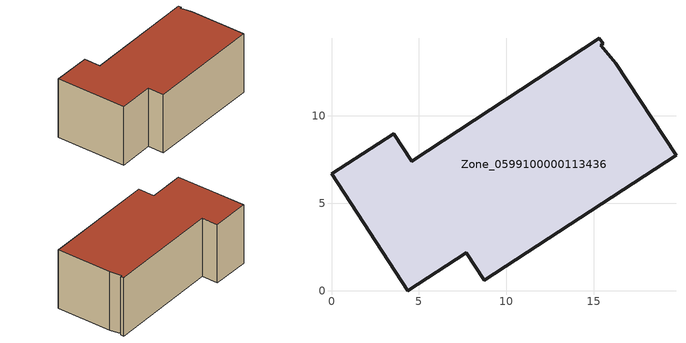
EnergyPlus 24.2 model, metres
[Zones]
Zone_0599100000113436
 floor ground (C_G): 4.59,7.42 15.32,14.45 15.53,14.13 15.39,14.05 16.26,13.01 19.7,7.75 8.74,0.61 7.72,2.18 4.37,0 0,6.7 3.57,8.99 z0
 wall outside (C_F): 3.57,8.99 0,6.7 4.37,0 7.72,2.18 8.74,0.61 19.7,7.75 16.26,13.01 15.39,14.05 15.53,14.13 15.32,14.45 4.59,7.42 3.57,8.99 z0:6.93
 roof outside (C_R): 15.32,14.45 4.59,7.42 3.57,8.99 0,6.7 4.37,0 7.72,2.18 8.74,0.61 19.7,7.75 16.26,13.01 15.39,14.05 15.53,14.13 z6.93
[BUILDING]
Pand.0599100000113436: North Axis=0; Terrain=City; Loads Convergence Tolerance Value=0.04; Temperature Convergence Tolerance Value=0.4; Solar Distribution=FullExterior; Maximum Number of Warmup Days=25; Minimum Number of Warmup Days=1
[Site:Location]
Rotterdam.The.Hague.AP_ZH_NLD Design_Conditions: Latitude=51.96; Longitude=4.45; Time Zone=1; Elevation=-4.5
[SITE:GROUNDTEMPERATURE:BUILDINGSURFACE]
18, 18, 18, 18, 18, 18, 18, 18, 18, 18, 18, 18
[MATERIAL] Thermal Absorptance=0.9; Solar Absorptance=0.7; Visible Absorptance=0.7
Name | Roughness | Thickness | Conductivity | Density | Specific Heat
G.D.1975-1991 | MediumSmooth | 0.15 | 0.288461 | 540 | 1210
F.D.1975-1991 | Rough | 0.3 | 0.230769 | 1920 | 840
R.D.1975-1991 | MediumRough | 0.2 | 0.153846 | 1500 | 1000
[CONSTRUCTION]
C_G: G.D.1975-1991
C_F: F.D.1975-1991
C_R: R.D.1975-1991
[ZONE]
Zone_0599100000113436: Type=1; Multiplier=1; Ceiling Height=Autocalculate; Volume=Autocalculate; Floor Area=autocalculate; Part of Total Floor Area=Yes
[ZONEINFILTRATION:DESIGNFLOWRATE]
Infil_Zone_0599100000113436: Zone or ZoneList or Space or SpaceList=Zone_0599100000113436; Schedule=AlwaysOn; Design Flow Rate Calculation Method=Flow/Area; Flow Rate per Floor Area=0.0042; Constant Term Coefficient=1; Temperature Term Coefficient=0; Velocity Term Coefficient=0; Velocity Squared Term Coefficient=0
[HVACTEMPLATE:ZONE:IDEALLOADSAIRSYSTEM]
Zone_0599100000113436: Maximum Heating Supply Air Temperature=50; Minimum Cooling Supply Air Temperature=13; Maximum Heating Supply Air Humidity Ratio=0.0156; Minimum Cooling Supply Air Humidity Ratio=0.0077; Heating Limit=NoLimit; Cooling Limit=NoLimit; Dehumidification Control Type=ConstantSensibleHeatRatio; Cooling Sensible Heat Ratio=0.7; Dehumidification Setpoint=60; Humidification Control Type=None; Humidification Setpoint=30; Outdoor Air Method=None; Outdoor Air Flow Rate per Person=0.00944; Outdoor Air Flow Rate per Zone Floor Area=0; Outdoor Air Flow Rate per Zone=0; Demand Controlled Ventilation Type=None; Outdoor Air Economizer Type=NoEconomizer; Heat Recovery Type=None; Sensible Heat Recovery Effectiveness=0.7; Latent Heat Recovery Effectiveness=0.65
[ZONECONTROL:THERMOSTAT]
ThermostatControl_Zone_0599100000113436: Zone or ZoneList=Zone_0599100000113436; Control Type Schedule=DualSetpointControlType; Control 1=Thermostat_Zone_0599100000113436; Temperature Difference Between Cutout And Setpoint=0
[THERMOSTATSETPOINT:DUALSETPOINT]
Thermostat_Zone_0599100000113436: Heating Setpoint Temperature Schedule=HeatingSetpoint_Zone_0599100000113436; Cooling Setpoint Temperature Schedule=CoolingSetpoint_Zone_0599100000113436
[SCHEDULE:COMPACT]
HeatingSetpoint_Zone_0599100000113436: Through: 12/31, For: AllDays, Until: 24:00, 21
CoolingSetpoint_Zone_0599100000113436: Through: 12/31, For: AllDays, Until: 24:00, 24
DualSetpointControlType: Through: 12/31, For: AllDays, Until: 24:00, 4
AlwaysOn: Through: 12/31, For: AllDays, Until: 24:00, 1
